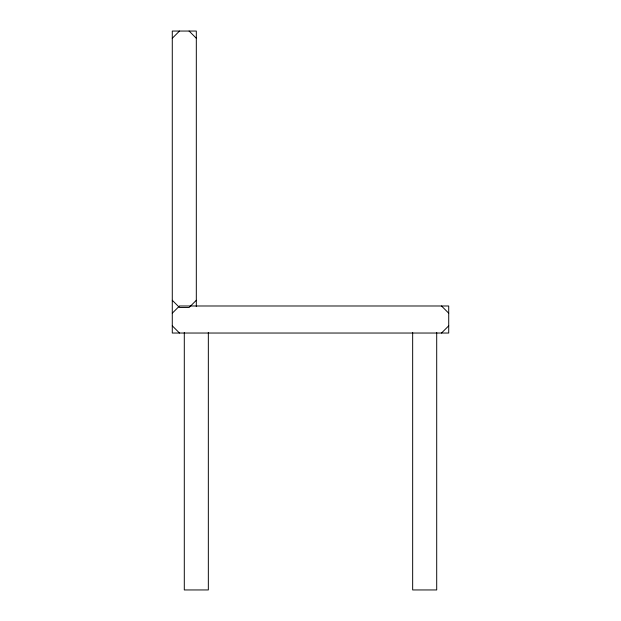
<?xml version="1.0" encoding="UTF-8"?>
<svg xmlns="http://www.w3.org/2000/svg" width="621" height="621" viewBox="0 0 621 621"><rect width="100%" height="100%" fill="white"/><g stroke="black" fill="none" stroke-linecap="round" stroke-linejoin="round"><path stroke-width="0.93" d="M172.281 38.261L179.492 31.05M172.281 313.201L179.492 305.99L448.719 305.99L448.719 333.035L172.281 333.035L172.281 31.05L196.314 31.05L196.314 306.595M196.314 300.285L189.102 307.496L179.492 307.496L172.281 300.285M441.508 333.035L448.719 325.823M189.102 31.05L196.314 38.261M441.508 305.99L448.719 313.201M172.281 325.823L179.492 333.035M436.703 332.499L436.703 589.95L412.662 589.95L412.662 332.499M208.338 332.499L208.338 589.95L184.297 589.95L184.297 332.499"/></g></svg>
